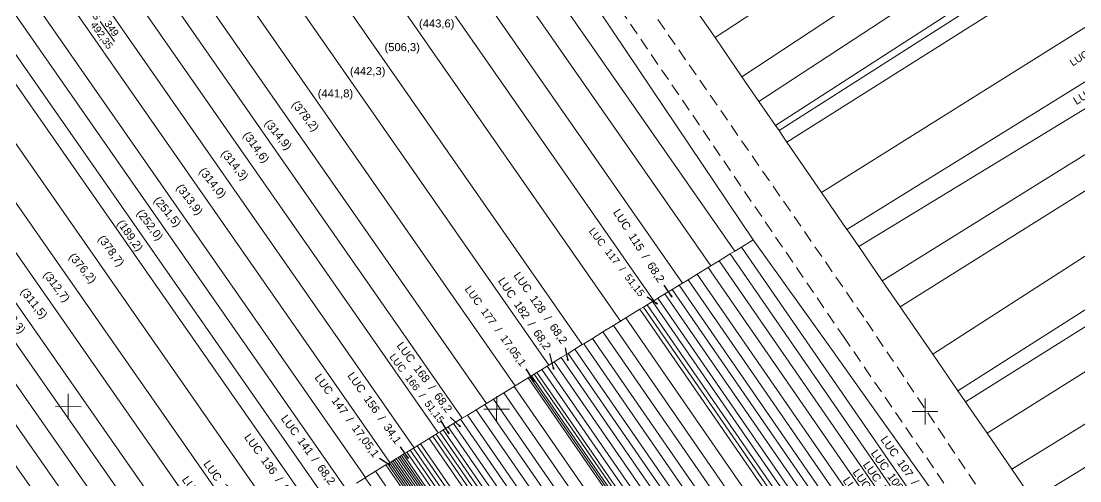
# Model space of a CAD drawing. Header units: metres. Extents: x 591850 to 11787372, y 2319432 to 2388242.
# Drawn here: x 11787025.2 to 11787157.5, y 2387984.8 to 2388042.2 of the extents above; entities that cross this region are included whole.
import ezdxf
from ezdxf.enums import TextEntityAlignment as Align

# ---------------------------------------------------------------- set-up
doc = ezdxf.new("R2010")
doc.units = ezdxf.units.M
doc.header["$MEASUREMENT"] = 0
doc.linetypes.add('{tuong nha}', pattern=[2.3, 1.5, -0.8])
for name, color, linetype, lineweight in [('Level 10', 7, 'Continuous', 0), ('Level 13', 7, 'Continuous', 0), ('Level 2', 7, 'Continuous', 0), ('Level 22', 7, 'Continuous', 0), ('Level 4', 7, 'Continuous', 0), ('Level 6', 7, 'Continuous', 0), ('Level 63', 7, 'Continuous', 0)]:
    doc.layers.add(name, color=color, linetype=linetype, lineweight=lineweight)
doc.styles.get("Standard").update_dxf_attribs({"font": 'arial.ttf'})
doc.styles.add('Style-Arial', font='arial.ttf')
doc.dimstyles.get("Standard").update_dxf_attribs({"dimtxt": 0.18, "dimasz": 0.18, "dimexe": 1.25, "dimexo": 0.0625, "dimtad": 1, "dimdsep": 46, "dimtxsty": 'Standard', "dimcen": 0.09, "dimazin": 3, "dimtfac": 1, "dimtmove": 0, "dimatfit": 3})

# ---------------------------------------------------------------- blocks, each defined once
blk = doc.blocks.new('N_Thua_25')
at = {"layer": 'Level 13', "color": 7, "linetype": 'Continuous', "lineweight": 0}
blk.add_line((0, 0), (3.084832, 0), dxfattribs=at)
at = {"layer": 'Level 13', "color": 3, "linetype": 'Continuous', "lineweight": 0}
blk.add_text('LUC', height=0.9, dxfattribs=at).set_placement((-0.4, 0), align=Align.MIDDLE_RIGHT)
at = {"layer": 'Level 2', "color": 1, "linetype": 'Continuous', "lineweight": 0}
blk.add_text('67', height=0.9, dxfattribs=at).set_placement((1.542416, 0.2), align=Align.CENTER)
at = {"layer": 'Level 4', "color": 1, "linetype": 'Continuous', "lineweight": 0}
blk.add_text('378,0', height=0.9, dxfattribs=at).set_placement((1.542416, -0.4), align=Align.TOP_CENTER)
blk = doc.blocks.new('N_Th1_6')
at = {"layer": 'Level 13', "color": 3, "linetype": 'Continuous', "lineweight": 0}
blk.add_text('LUC', height=1, dxfattribs=at).set_placement((-1.54585, 0), align=Align.MIDDLE_RIGHT)
at = {"layer": 'Level 13', "color": 7, "linetype": 'Continuous', "lineweight": 0}
blk.add_text('/', height=1, dxfattribs=at).set_placement((1.54585, 0), align=Align.MIDDLE_LEFT)
at = {"layer": 'Level 2', "color": 1, "linetype": 'Continuous', "lineweight": 0}
blk.add_text('68', height=1, dxfattribs=at).set_placement((0, 0), align=Align.MIDDLE_CENTER)
at = {"layer": 'Level 4', "color": 1, "linetype": 'Continuous', "lineweight": 0}
blk.add_text('189,0', height=1, dxfattribs=at).set_placement((2.73465, 0), align=Align.MIDDLE_LEFT)
blk = doc.blocks.new('N_Th1_27')
at = {"layer": 'Level 13', "color": 3, "linetype": 'Continuous', "lineweight": 0}
blk.add_text('LUC', height=1, dxfattribs=at).set_placement((-1.93345, 0), align=Align.MIDDLE_RIGHT)
at = {"layer": 'Level 13', "color": 7, "linetype": 'Continuous', "lineweight": 0}
blk.add_text('/', height=1, dxfattribs=at).set_placement((1.93345, 0), align=Align.MIDDLE_LEFT)
at = {"layer": 'Level 2', "color": 1, "linetype": 'Continuous', "lineweight": 0}
blk.add_text('107', height=1, dxfattribs=at).set_placement((0, 0), align=Align.MIDDLE_CENTER)
at = {"layer": 'Level 4', "color": 1, "linetype": 'Continuous', "lineweight": 0}
blk.add_text('119,35', height=1, dxfattribs=at).set_placement((3.12225, 0), align=Align.MIDDLE_LEFT)
blk = doc.blocks.new('N_Th1_31')
at = {"layer": 'Level 13', "color": 3, "linetype": 'Continuous', "lineweight": 0}
blk.add_text('LUC', height=1, dxfattribs=at).set_placement((-1.9342, 0), align=Align.MIDDLE_RIGHT)
at = {"layer": 'Level 13', "color": 7, "linetype": 'Continuous', "lineweight": 0}
blk.add_text('/', height=1, dxfattribs=at).set_placement((1.9342, 0), align=Align.MIDDLE_LEFT)
at = {"layer": 'Level 2', "color": 1, "linetype": 'Continuous', "lineweight": 0}
blk.add_text('108', height=1, dxfattribs=at).set_placement((0, 0), align=Align.MIDDLE_CENTER)
at = {"layer": 'Level 4', "color": 1, "linetype": 'Continuous', "lineweight": 0}
blk.add_text('102,3', height=1, dxfattribs=at).set_placement((3.1231, 0), align=Align.MIDDLE_LEFT)
blk = doc.blocks.new('N_Th1_32')
at = {"layer": 'Level 13', "color": 3, "linetype": 'Continuous', "lineweight": 0}
blk.add_text('LUC', height=1, dxfattribs=at).set_placement((-1.9342, 0), align=Align.MIDDLE_RIGHT)
at = {"layer": 'Level 13', "color": 7, "linetype": 'Continuous', "lineweight": 0}
blk.add_text('/', height=1, dxfattribs=at).set_placement((1.9342, 0), align=Align.MIDDLE_LEFT)
at = {"layer": 'Level 2', "color": 1, "linetype": 'Continuous', "lineweight": 0}
blk.add_text('109', height=1, dxfattribs=at).set_placement((0, 0), align=Align.MIDDLE_CENTER)
at = {"layer": 'Level 4', "color": 1, "linetype": 'Continuous', "lineweight": 0}
blk.add_text('102,3', height=1, dxfattribs=at).set_placement((3.123, 0), align=Align.MIDDLE_LEFT)
blk = doc.blocks.new('N_Th1_47')
at = {"layer": 'Level 13', "color": 3, "linetype": 'Continuous', "lineweight": 0}
blk.add_text('LUC', height=1, dxfattribs=at).set_placement((-1.83665, 0), align=Align.MIDDLE_RIGHT)
at = {"layer": 'Level 13', "color": 7, "linetype": 'Continuous', "lineweight": 0}
blk.add_text('/', height=1, dxfattribs=at).set_placement((1.83665, 0), align=Align.MIDDLE_LEFT)
at = {"layer": 'Level 2', "color": 1, "linetype": 'Continuous', "lineweight": 0}
blk.add_text('111', height=1, dxfattribs=at).set_placement((0, 0), align=Align.MIDDLE_CENTER)
at = {"layer": 'Level 4', "color": 1, "linetype": 'Continuous', "lineweight": 0}
blk.add_text('102,3', height=1, dxfattribs=at).set_placement((3.02545, 0), align=Align.MIDDLE_LEFT)
blk = doc.blocks.new('N_Th1_48')
at = {"layer": 'Level 13', "color": 3, "linetype": 'Continuous', "lineweight": 0}
blk.add_text('LUC', height=1, dxfattribs=at).set_placement((-1.9315, 0), align=Align.MIDDLE_RIGHT)
at = {"layer": 'Level 13', "color": 7, "linetype": 'Continuous', "lineweight": 0}
blk.add_text('/', height=1, dxfattribs=at).set_placement((1.9315, 0), align=Align.MIDDLE_LEFT)
at = {"layer": 'Level 2', "color": 1, "linetype": 'Continuous', "lineweight": 0}
blk.add_text('110', height=1, dxfattribs=at).set_placement((0, 0), align=Align.MIDDLE_CENTER)
at = {"layer": 'Level 4', "color": 1, "linetype": 'Continuous', "lineweight": 0}
blk.add_text('102,3', height=1, dxfattribs=at).set_placement((3.1203, 0), align=Align.MIDDLE_LEFT)
blk = doc.blocks.new('N_Th1_57')
at = {"layer": 'Level 13', "color": 3, "linetype": 'Continuous', "lineweight": 0}
blk.add_text('LUC', height=1, dxfattribs=at).set_placement((-1.9342, 0), align=Align.MIDDLE_RIGHT)
at = {"layer": 'Level 13', "color": 7, "linetype": 'Continuous', "lineweight": 0}
blk.add_text('/', height=1, dxfattribs=at).set_placement((1.9342, 0), align=Align.MIDDLE_LEFT)
at = {"layer": 'Level 2', "color": 1, "linetype": 'Continuous', "lineweight": 70}
blk.add_text('198', height=1, dxfattribs=at).set_placement((0, 0), align=Align.MIDDLE_CENTER)
at = {"layer": 'Level 4', "color": 1, "linetype": 'Continuous', "lineweight": 0}
blk.add_text('68,2', height=1, dxfattribs=at).set_placement((3.123, 0), align=Align.MIDDLE_LEFT)
blk = doc.blocks.new('TerminatorOpen_0.5')
at = {"color": 0, "linetype": 'ByBlock', "lineweight": -2}
for q in [(-1, 0.25), (-1, 0), (-1, -0.25)]:
    blk.add_line((0, 0), q, dxfattribs=at)
blk = doc.blocks.new('N_Th1_58')
at = {"layer": 'Level 13', "color": 3, "linetype": 'Continuous', "lineweight": 0}
blk.add_text('LUC', height=1, dxfattribs=at).set_placement((-1.9342, 0), align=Align.MIDDLE_RIGHT)
at = {"layer": 'Level 13', "color": 7, "linetype": 'Continuous', "lineweight": 0}
blk.add_text('/', height=1, dxfattribs=at).set_placement((1.9342, 0), align=Align.MIDDLE_LEFT)
at = {"layer": 'Level 2', "color": 1, "linetype": 'Continuous', "lineweight": 70}
blk.add_text('168', height=1, dxfattribs=at).set_placement((0, 0), align=Align.MIDDLE_CENTER)
at = {"layer": 'Level 4', "color": 1, "linetype": 'Continuous', "lineweight": 0}
blk.add_text('68,2', height=1, dxfattribs=at).set_placement((3.123, 0), align=Align.MIDDLE_LEFT)
blk = doc.blocks.new('N_Th1_60')
at = {"layer": 'Level 13', "color": 3, "linetype": 'Continuous', "lineweight": 0}
blk.add_text('LUC', height=1, dxfattribs=at).set_placement((-1.93345, 0), align=Align.MIDDLE_RIGHT)
at = {"layer": 'Level 13', "color": 7, "linetype": 'Continuous', "lineweight": 0}
blk.add_text('/', height=1, dxfattribs=at).set_placement((1.93345, 0), align=Align.MIDDLE_LEFT)
at = {"layer": 'Level 2', "color": 1, "linetype": 'Continuous', "lineweight": 70}
blk.add_text('147', height=1, dxfattribs=at).set_placement((0, 0), align=Align.MIDDLE_CENTER)
at = {"layer": 'Level 4', "color": 1, "linetype": 'Continuous', "lineweight": 0}
blk.add_text('17,05,1', height=1, dxfattribs=at).set_placement((3.12225, 0), align=Align.MIDDLE_LEFT)
blk = doc.blocks.new('N_Th1_65')
at = {"layer": 'Level 13', "color": 3, "linetype": 'Continuous', "lineweight": 0}
blk.add_text('LUC', height=1, dxfattribs=at).set_placement((-1.83665, 0), align=Align.MIDDLE_RIGHT)
at = {"layer": 'Level 13', "color": 7, "linetype": 'Continuous', "lineweight": 0}
blk.add_text('/', height=1, dxfattribs=at).set_placement((1.83665, 0), align=Align.MIDDLE_LEFT)
at = {"layer": 'Level 2', "color": 1, "linetype": 'Continuous', "lineweight": 70}
blk.add_text('201', height=1, dxfattribs=at).set_placement((0, 0), align=Align.MIDDLE_CENTER)
at = {"layer": 'Level 4', "color": 1, "linetype": 'Continuous', "lineweight": 0}
blk.add_text('68,2', height=1, dxfattribs=at).set_placement((3.02545, 0), align=Align.MIDDLE_LEFT)
blk = doc.blocks.new('N_Th1_67')
at = {"layer": 'Level 13', "color": 3, "linetype": 'Continuous', "lineweight": 0}
blk.add_text('LUC', height=1, dxfattribs=at).set_placement((-1.93345, 0), align=Align.MIDDLE_RIGHT)
at = {"layer": 'Level 13', "color": 7, "linetype": 'Continuous', "lineweight": 0}
blk.add_text('/', height=1, dxfattribs=at).set_placement((1.93345, 0), align=Align.MIDDLE_LEFT)
at = {"layer": 'Level 2', "color": 1, "linetype": 'Continuous', "lineweight": 70}
blk.add_text('136', height=1, dxfattribs=at).set_placement((0, 0), align=Align.MIDDLE_CENTER)
at = {"layer": 'Level 4', "color": 1, "linetype": 'Continuous', "lineweight": 0}
blk.add_text('68,2', height=1, dxfattribs=at).set_placement((3.12225, 0), align=Align.MIDDLE_LEFT)
blk = doc.blocks.new('N_Th1_68')
at = {"layer": 'Level 13', "color": 3, "linetype": 'Continuous', "lineweight": 0}
blk.add_text('LUC', height=1, dxfattribs=at).set_placement((-1.9342, 0), align=Align.MIDDLE_RIGHT)
at = {"layer": 'Level 13', "color": 7, "linetype": 'Continuous', "lineweight": 0}
blk.add_text('/', height=1, dxfattribs=at).set_placement((1.9342, 0), align=Align.MIDDLE_LEFT)
at = {"layer": 'Level 2', "color": 1, "linetype": 'Continuous', "lineweight": 70}
blk.add_text('128', height=1, dxfattribs=at).set_placement((0, 0), align=Align.MIDDLE_CENTER)
at = {"layer": 'Level 4', "color": 1, "linetype": 'Continuous', "lineweight": 0}
blk.add_text('68,2', height=1, dxfattribs=at).set_placement((3.123, 0), align=Align.MIDDLE_LEFT)
blk = doc.blocks.new('N_Th1_69')
at = {"layer": 'Level 13', "color": 3, "linetype": 'Continuous', "lineweight": 0}
blk.add_text('LUC', height=1, dxfattribs=at).set_placement((-1.83665, 0), align=Align.MIDDLE_RIGHT)
at = {"layer": 'Level 13', "color": 7, "linetype": 'Continuous', "lineweight": 0}
blk.add_text('/', height=1, dxfattribs=at).set_placement((1.83665, 0), align=Align.MIDDLE_LEFT)
at = {"layer": 'Level 2', "color": 1, "linetype": 'Continuous', "lineweight": 70}
blk.add_text('141', height=1, dxfattribs=at).set_placement((0, 0), align=Align.MIDDLE_CENTER)
at = {"layer": 'Level 4', "color": 1, "linetype": 'Continuous', "lineweight": 0}
blk.add_text('68,2', height=1, dxfattribs=at).set_placement((3.02545, 0), align=Align.MIDDLE_LEFT)
blk = doc.blocks.new('N_Th1_70')
at = {"layer": 'Level 13', "color": 3, "linetype": 'Continuous', "lineweight": 0}
blk.add_text('LUC', height=1, dxfattribs=at).set_placement((-1.93725, 0), align=Align.MIDDLE_RIGHT)
at = {"layer": 'Level 13', "color": 7, "linetype": 'Continuous', "lineweight": 0}
blk.add_text('/', height=1, dxfattribs=at).set_placement((1.93725, 0), align=Align.MIDDLE_LEFT)
at = {"layer": 'Level 2', "color": 1, "linetype": 'Continuous', "lineweight": 70}
blk.add_text('115', height=1, dxfattribs=at).set_placement((0, 0), align=Align.MIDDLE_CENTER)
at = {"layer": 'Level 4', "color": 1, "linetype": 'Continuous', "lineweight": 0}
blk.add_text('68,2', height=1, dxfattribs=at).set_placement((3.12605, 0), align=Align.MIDDLE_LEFT)
blk = doc.blocks.new('N_Th1_71')
at = {"layer": 'Level 13', "color": 3, "linetype": 'Continuous', "lineweight": 0}
blk.add_text('LUC', height=1, dxfattribs=at).set_placement((-1.9281, 0), align=Align.MIDDLE_RIGHT)
at = {"layer": 'Level 13', "color": 7, "linetype": 'Continuous', "lineweight": 0}
blk.add_text('/', height=1, dxfattribs=at).set_placement((1.9281, 0), align=Align.MIDDLE_LEFT)
at = {"layer": 'Level 2', "color": 1, "linetype": 'Continuous', "lineweight": 70}
blk.add_text('182', height=1, dxfattribs=at).set_placement((0, 0), align=Align.MIDDLE_CENTER)
at = {"layer": 'Level 4', "color": 1, "linetype": 'Continuous', "lineweight": 0}
blk.add_text('68,2', height=1, dxfattribs=at).set_placement((3.1169, 0), align=Align.MIDDLE_LEFT)
blk = doc.blocks.new('N_Th1_72')
at = {"layer": 'Level 13', "color": 3, "linetype": 'Continuous', "lineweight": 0}
blk.add_text('LUC', height=1, dxfattribs=at).set_placement((-1.9334, 0), align=Align.MIDDLE_RIGHT)
at = {"layer": 'Level 13', "color": 7, "linetype": 'Continuous', "lineweight": 0}
blk.add_text('/', height=1, dxfattribs=at).set_placement((1.9334, 0), align=Align.MIDDLE_LEFT)
at = {"layer": 'Level 2', "color": 1, "linetype": 'Continuous', "lineweight": 70}
blk.add_text('156', height=1, dxfattribs=at).set_placement((0, 0), align=Align.MIDDLE_CENTER)
at = {"layer": 'Level 4', "color": 1, "linetype": 'Continuous', "lineweight": 0}
blk.add_text('34,1', height=1, dxfattribs=at).set_placement((3.1223, 0), align=Align.MIDDLE_LEFT)
blk = doc.blocks.new('N_Thua_115')
at = {"layer": 'Level 13', "color": 7, "linetype": 'Continuous', "lineweight": 0}
blk.add_line((0, 0), (3.084146, 0), dxfattribs=at)
at = {"layer": 'Level 13', "color": 3, "linetype": 'Continuous', "lineweight": 0}
blk.add_text('NTS', height=0.9, dxfattribs=at).set_placement((-0.4, 0), align=Align.MIDDLE_RIGHT)
at = {"layer": 'Level 2', "color": 2, "linetype": 'Continuous', "lineweight": 0}
blk.add_text('349', height=0.9, dxfattribs=at).set_placement((1.542073, 0.2), align=Align.CENTER)
at = {"layer": 'Level 4', "color": 1, "linetype": 'Continuous', "lineweight": 0}
blk.add_text('492,35', height=0.9, dxfattribs=at).set_placement((1.542073, -0.4), align=Align.TOP_CENTER)
blk = doc.blocks.new('N_Th1_87')
at = {"layer": 'Level 13', "color": 3, "linetype": 'Continuous', "lineweight": 0}
blk.add_text('LUC', height=0.95, dxfattribs=at).set_placement((-1.87675, 0), align=Align.MIDDLE_RIGHT)
at = {"layer": 'Level 13', "color": 7, "linetype": 'Continuous', "lineweight": 0}
blk.add_text('/', height=0.95, dxfattribs=at).set_placement((1.87675, 0), align=Align.MIDDLE_LEFT)
at = {"layer": 'Level 2', "color": 1, "linetype": 'Continuous', "lineweight": 70}
blk.add_text('177', height=0.95, dxfattribs=at).set_placement((0, 0), align=Align.MIDDLE_CENTER)
at = {"layer": 'Level 4', "color": 1, "linetype": 'Continuous', "lineweight": 0}
blk.add_text('17,05,1', height=0.95, dxfattribs=at).set_placement((3.04615, 0), align=Align.MIDDLE_LEFT)
blk = doc.blocks.new('N_Th1_88')
at = {"layer": 'Level 13', "color": 3, "linetype": 'Continuous', "lineweight": 0}
blk.add_text('LUC', height=0.9, dxfattribs=at).set_placement((-1.82005, 0), align=Align.MIDDLE_RIGHT)
at = {"layer": 'Level 13', "color": 7, "linetype": 'Continuous', "lineweight": 0}
blk.add_text('/', height=0.9, dxfattribs=at).set_placement((1.82005, 0), align=Align.MIDDLE_LEFT)
at = {"layer": 'Level 2', "color": 1, "linetype": 'Continuous', "lineweight": 70}
blk.add_text('117', height=0.9, dxfattribs=at).set_placement((0, 0), align=Align.MIDDLE_CENTER)
at = {"layer": 'Level 4', "color": 1, "linetype": 'Continuous', "lineweight": 0}
blk.add_text('51,15', height=0.9, dxfattribs=at).set_placement((2.96995, 0), align=Align.MIDDLE_LEFT)
blk = doc.blocks.new('N_Th1_89')
at = {"layer": 'Level 13', "color": 3, "linetype": 'Continuous', "lineweight": 0}
blk.add_text('LUC', height=0.9, dxfattribs=at).set_placement((-1.82005, 0), align=Align.MIDDLE_RIGHT)
at = {"layer": 'Level 13', "color": 7, "linetype": 'Continuous', "lineweight": 0}
blk.add_text('/', height=0.9, dxfattribs=at).set_placement((1.82005, 0), align=Align.MIDDLE_LEFT)
at = {"layer": 'Level 2', "color": 1, "linetype": 'Continuous', "lineweight": 70}
blk.add_text('166', height=0.9, dxfattribs=at).set_placement((0, 0), align=Align.MIDDLE_CENTER)
at = {"layer": 'Level 4', "color": 1, "linetype": 'Continuous', "lineweight": 0}
blk.add_text('51,15', height=0.9, dxfattribs=at).set_placement((2.96995, 0), align=Align.MIDDLE_LEFT)

msp = doc.modelspace()

# ---------------------------------------------------------------- linework, layer by layer
at = {"layer": 'Level 10', "color": 7, "linetype": 'Continuous', "lineweight": 0, "flags": 128}
for points in [[(11787111.37, 2388011.69), (11787017.68, 2388146.02), (11787018.76, 2388146.81), (11787025.52, 2388140.93), (11787114.38, 2388013.54)], [(11787014.3, 2388143.58), (11787107.82, 2388009.51)], [(11787010.93, 2388141.13), (11787104.26, 2388007.33)], [(11787006.98, 2388138.27), (11787100.09, 2388004.78)], [(11787091.14, 2387999.29), (11786998.48, 2388132.12), (11787002.45, 2388135), (11787095.32, 2388001.86)], [(11786994.51, 2388129.24), (11787086.94, 2387996.72)], [(11787040.94, 2388127.52), (11787053.03, 2388109.54), (11787116.66, 2388014.93)], [(11786991.09, 2388126.76), (11787083.34, 2387994.51)], [(11786985.38, 2388122.63), (11786988.24, 2388124.7), (11787080.33, 2387992.67)], [(11786985.38, 2388122.63), (11787077.32, 2387990.82)], [(11786982.52, 2388120.55), (11787074.3, 2387988.97)], [(11786979.65, 2388118.47), (11787071.28, 2387987.12)], [(11786976.45, 2388116.87), (11787068.25, 2387985.27)], [(11786973.76, 2388115.78), (11787065.83, 2387983.79)], [(11786969.08, 2388113.89), (11787061.63, 2387981.21)], [(11786971.08, 2388114.7), (11787063.43, 2387982.31), (11787107.46, 2387918.57)], [(11786965.98, 2388111), (11787058.01, 2387978.99), (11787101.93, 2387915.41)], [(11786963.06, 2388107.73), (11787054.4, 2387976.78)], [(11786960.62, 2388104.99), (11787051.35, 2387974.91)], [(11786958.16, 2388102.24), (11787048.29, 2387973.03)], [(11786956.18, 2388100.03), (11787045.82, 2387971.52)], [(11786954.19, 2388097.8), (11787043.34, 2387970)], [(11786952.19, 2388095.56), (11787040.84, 2387968.47)], [(11786950.18, 2388093.31), (11787038.33, 2387966.93)], [(11787111.9, 2388040.19), (11787174.33, 2388081.13)], [(11787115.26, 2388035.31), (11787177.69, 2388076.47)], [(11787117.39, 2388032.2), (11787180.02, 2388073.22)], [(11787119.45, 2388029.22), (11787182.44, 2388069.86)], [(11787119.89, 2388028.57), (11787183.11, 2388068.92)], [(11787120.88, 2388027.13), (11787184.36, 2388067.2)], [(11787125.2, 2388020.85), (11787188.94, 2388060.82)], [(11787128.38, 2388016.24), (11787192.44, 2388055.96)], [(11787129.85, 2388014.09), (11787194.3, 2388053.37)], [(11787132.78, 2388009.83), (11787196.91, 2388049.75)], [(11787135.03, 2388006.55), (11787199.09, 2388046.73)], [(11787109.77, 2388043.28), (11787111.9, 2388040.19)], [(11787139.1, 2388000.64), (11787202.75, 2388041.63)], [(11787111.9, 2388040.19), (11787115.26, 2388035.31)], [(11787142.24, 2387996.07), (11787206.24, 2388036.79)], [(11787115.26, 2388035.31), (11787117.39, 2388032.2)], [(11787143.18, 2387994.71), (11787207.51, 2388035.02)], [(11787117.39, 2388032.2), (11787119.45, 2388029.22)], [(11787145.88, 2387990.78), (11787210.31, 2388031.13)], [(11787119.45, 2388029.22), (11787119.89, 2388028.57)], [(11787119.89, 2388028.57), (11787120.36, 2388027.89), (11787120.88, 2388027.13)], [(11787120.88, 2388027.13), (11787121.71, 2388025.92), (11787125.2, 2388020.85)], [(11787148.96, 2387986.3), (11787213.84, 2388026.23)], [(11787151.57, 2387982.51), (11787216.73, 2388022.21)], [(11787125.2, 2388020.85), (11787128.38, 2388016.24)], [(11787128.38, 2388016.24), (11787128.43, 2388016.15), (11787129.85, 2388014.09)], [(11787067.11, 2387984.56), (11787068.19, 2387985.23), (11787068.25, 2387985.27), (11787069.49, 2387986.03), (11787070.79, 2387986.82), (11787071.01, 2387986.95), (11787071.22, 2387987.08), (11787071.28, 2387987.12), (11787071.44, 2387987.22), (11787071.65, 2387987.35), (11787071.87, 2387987.48), (11787072.08, 2387987.62), (11787072.3, 2387987.75), (11787072.52, 2387987.88), (11787072.73, 2387988.02), (11787072.95, 2387988.15), (11787073.38, 2387988.41), (11787073.82, 2387988.68), (11787074.25, 2387988.94), (11787074.3, 2387988.97), (11787074.68, 2387989.21), (11787075.12, 2387989.47), (11787076.2, 2387990.14), (11787076.63, 2387990.4), (11787077.06, 2387990.67), (11787077.32, 2387990.82), (11787077.5, 2387990.93), (11787077.93, 2387991.2), (11787078.58, 2387991.6), (11787079.23, 2387992), (11787080.1, 2387992.53), (11787080.33, 2387992.67), (11787080.96, 2387993.06), (11787082.05, 2387993.72), (11787083.13, 2387994.38), (11787083.34, 2387994.51), (11787084.21, 2387995.05), (11787085.51, 2387995.84), (11787086.81, 2387996.64), (11787086.94, 2387996.72), (11787088.55, 2387997.7), (11787088.77, 2387997.83), (11787088.98, 2387997.97), (11787089.31, 2387998.17), (11787089.63, 2387998.37), (11787090.28, 2387998.76), (11787090.94, 2387999.16), (11787091.14, 2387999.29), (11787091.8, 2387999.69), (11787092.67, 2388000.23), (11787093.54, 2388000.76), (11787094.4, 2388001.29), (11787095.32, 2388001.86), (11787095.49, 2388001.96), (11787096.59, 2388002.63), (11787097.89, 2388003.43), (11787099.21, 2388004.24), (11787100.09, 2388004.78), (11787100.75, 2388005.19), (11787102.52, 2388006.27), (11787102.97, 2388006.54), (11787103.41, 2388006.81), (11787104.08, 2388007.22), (11787104.26, 2388007.33), (11787104.75, 2388007.63), (11787105.64, 2388008.18), (11787106.54, 2388008.72), (11787107.43, 2388009.27), (11787107.82, 2388009.51), (11787108.56, 2388009.96), (11787109.68, 2388010.66), (11787111.04, 2388011.49), (11787111.37, 2388011.69), (11787112.4, 2388012.32), (11787113.78, 2388013.17), (11787114.38, 2388013.54), (11787115.19, 2388014.03), (11787116.66, 2388014.93), (11787126.24, 2388001.57)], [(11787113.78, 2388013.17), (11787154.9, 2387953.65)], [(11787115.19, 2388014.03), (11787155.39, 2387955.83)], [(11787129.85, 2388014.09), (11787132.78, 2388009.83)], [(11787112.4, 2388012.32), (11787154.33, 2387951.63)], [(11787109.68, 2388010.66), (11787151.91, 2387949.53)], [(11787111.04, 2388011.49), (11787153.12, 2387950.58)], [(11787107.43, 2388009.27), (11787149.91, 2387947.79)], [(11787108.56, 2388009.96), (11787150.91, 2387948.66)], [(11787132.78, 2388009.83), (11787135.03, 2388006.55)], [(11787105.64, 2388008.18), (11787148.31, 2387946.41)], [(11787106.54, 2388008.72), (11787149.11, 2387947.1)], [(11787102.97, 2388006.54), (11787145.94, 2387944.34)], [(11787103.41, 2388006.81), (11787146.33, 2387944.68)], [(11787104.08, 2388007.22), (11787146.93, 2387945.2)], [(11787104.75, 2388007.63), (11787147.52, 2387945.71)], [(11787135.03, 2388006.55), (11787139.1, 2388000.64)], [(11787102.52, 2388006.27), (11787145.54, 2387943.99)], [(11787099.21, 2388004.24), (11787142.6, 2387941.43)], [(11787100.75, 2388005.19), (11787143.97, 2387942.63)], [(11787096.59, 2388002.63), (11787140.26, 2387939.4)], [(11787097.89, 2388003.43), (11787141.42, 2387940.42)], [(11787094.4, 2388001.29), (11787138.32, 2387937.71)], [(11787095.49, 2388001.96), (11787139.29, 2387938.56)], [(11787126.24, 2388001.57), (11787131.23, 2387994.55)], [(11787092.67, 2388000.23), (11787136.64, 2387936.57)], [(11787093.54, 2388000.76), (11787137.51, 2387937.1)], [(11787139.1, 2388000.64), (11787142.24, 2387996.07)], [(11787090.28, 2387998.76), (11787134.26, 2387935.1)], [(11787090.94, 2387999.16), (11787134.91, 2387935.51)], [(11787091.8, 2387999.69), (11787135.78, 2387936.04)], [(11787088.55, 2387997.7), (11787132.54, 2387934.02)], [(11787088.77, 2387997.83), (11787132.76, 2387934.16)], [(11787088.98, 2387997.97), (11787132.97, 2387934.29)], [(11787089.31, 2387998.17), (11787133.29, 2387934.5)], [(11787089.63, 2387998.37), (11787133.61, 2387934.7)], [(11787086.81, 2387996.64), (11787130.81, 2387932.95)], [(11787142.24, 2387996.07), (11787143.18, 2387994.71)], [(11787084.21, 2387995.05), (11787128.23, 2387931.33)], [(11787085.51, 2387995.84), (11787129.52, 2387932.14)], [(11787143.18, 2387994.71), (11787143.62, 2387994.08), (11787145.88, 2387990.78)], [(11787082.05, 2387993.72), (11787126.07, 2387929.99)], [(11787083.13, 2387994.38), (11787127.15, 2387930.66)], [(11787145.36, 2387974.74), (11787131.23, 2387994.55)], [(11787079.23, 2387992), (11787123.27, 2387928.25)], [(11787080.1, 2387992.53), (11787124.13, 2387928.78)], [(11787080.96, 2387993.06), (11787124.99, 2387929.32)], [(11787077.06, 2387990.67), (11787121.12, 2387926.9)], [(11787077.5, 2387990.93), (11787121.54, 2387927.17)], [(11787077.93, 2387991.2), (11787121.98, 2387927.44)], [(11787078.58, 2387991.6), (11787122.62, 2387927.84)], [(11787145.88, 2387990.78), (11787148.96, 2387986.3)], [(11787075.12, 2387989.47), (11787119.17, 2387925.7)], [(11787076.2, 2387990.14), (11787120.25, 2387926.37)], [(11787076.63, 2387990.4), (11787120.68, 2387926.63)], [(11787072.73, 2387988.02), (11787116.81, 2387924.22)], [(11787072.95, 2387988.15), (11787117.02, 2387924.35)], [(11787073.38, 2387988.41), (11787117.45, 2387924.62)], [(11787073.82, 2387988.68), (11787117.88, 2387924.89)], [(11787074.25, 2387988.94), (11787118.32, 2387925.15)], [(11787074.68, 2387989.21), (11787118.75, 2387925.42)], [(11787070.79, 2387986.82), (11787114.87, 2387923)], [(11787071.01, 2387986.95), (11787115.09, 2387923.14)], [(11787071.22, 2387987.08), (11787115.3, 2387923.27)], [(11787071.44, 2387987.22), (11787115.52, 2387923.4)], [(11787071.65, 2387987.35), (11787115.73, 2387923.54)], [(11787071.87, 2387987.48), (11787115.95, 2387923.68)], [(11787072.08, 2387987.62), (11787116.16, 2387923.81)], [(11787072.3, 2387987.75), (11787116.38, 2387923.95)], [(11787072.52, 2387987.88), (11787116.59, 2387924.08)], [(11787069.49, 2387986.03), (11787113.58, 2387922.2)], [(11787148.96, 2387986.3), (11787151.57, 2387982.51)], [(11787068.19, 2387985.23), (11787112.29, 2387921.4)]]:
    msp.add_lwpolyline(points, dxfattribs=at)
at = {"layer": 'Level 22', "color": 7, "linetype": '{tuong nha}', "lineweight": 0}
for p, q in [((11787094.29, 2388057.58), (11787130.8, 2388004.79)), ((11787094.29, 2388057.58), (11787130.8, 2388004.79)), ((11787094.29, 2388057.58), (11787130.8, 2388004.79)), ((11787092.27, 2388055.19), (11787127.93, 2388002.87)), ((11787092.27, 2388055.19), (11787127.93, 2388002.87)), ((11787092.27, 2388055.19), (11787127.93, 2388002.87)), ((11787130.8, 2388004.79), (11787149.53, 2387976.82)), ((11787130.8, 2388004.79), (11787149.53, 2387976.82)), ((11787130.8, 2388004.79), (11787149.53, 2387976.82)), ((11787127.93, 2388002.87), (11787146.76, 2387975.42)), ((11787127.93, 2388002.87), (11787146.76, 2387975.42)), ((11787127.93, 2388002.87), (11787146.76, 2387975.42))]:
    msp.add_line(p, q, dxfattribs=at)
at = {"layer": 'Level 63', "color": 7, "linetype": 'Continuous', "lineweight": 0}
for p, q in [((11787031.11, 2387995.71), (11787031.09, 2387992.48)), ((11787084.63, 2387995.42), (11787084.61, 2387992.19)), ((11787138.15, 2387995.12), (11787138.13, 2387991.89)), ((11787029.49, 2387994.11), (11787032.7, 2387994.09)), ((11787083.01, 2387993.81), (11787086.23, 2387993.79)), ((11787136.54, 2387993.51), (11787139.75, 2387993.49))]:
    msp.add_line(p, q, dxfattribs=at)

# ---------------------------------------------------------------- block references
at = {"layer": 'Level 2', "color": 2, "linetype": 'Continuous', "lineweight": 0, "rotation": 305.37122}
msp.add_blockref('N_Thua_115', (11787035.1, 2388042.22), dxfattribs=at)
at = {"layer": 'Level 2', "color": 1, "linetype": 'Continuous', "lineweight": 0}
for name, p, rotation in [('N_Thua_25', (11787158.8, 2388038.5), 31.965675), ('N_Th1_6', (11787160.47, 2388034.45), 31.52874), ('N_Th1_27', (11787135.65, 2387986.42), 305.111111), ('N_Th1_31', (11787134.44, 2387984.71), 305.111111), ('N_Th1_32', (11787133.45, 2387983.27), 305.111111), ('N_Th1_47', (11787130.87, 2387981.38), 305.111111), ('N_Th1_48', (11787132.16, 2387982.32), 305.111111)]:
    msp.add_blockref(name, p, dxfattribs=dict(at, rotation=rotation))
at = {"layer": 'Level 2', "color": 1, "linetype": 'Continuous', "lineweight": 70}
for name, p, rotation in [('N_Th1_70', (11787102.09, 2388014.67), 302.64453), ('N_Th1_88', (11787099.08, 2388012.86), 307.755321), ('N_Th1_68', (11787089.79, 2388006.9), 304.81712), ('N_Th1_87', (11787083.62, 2388005.38), 305.932392), ('N_Th1_71', (11787087.79, 2388006.19), 304.150898), ('N_Th1_58', (11787075.28, 2387998.22), 306.551981), ('N_Th1_89', (11787074.12, 2387997.11), 306.855586), ('N_Th1_60', (11787065.02, 2387994.22), 306.385427), ('N_Th1_72', (11787069.04, 2387994.4), 305.013653), ('N_Th1_69', (11787060.75, 2387989.17), 306.229723), ('N_Th1_67', (11787056.2, 2387986.75), 305.917941), ('N_Th1_57', (11787051.06, 2387983.38), 305.218336), ('N_Th1_65', (11787048.32, 2387981.5), 305.29715)]:
    msp.add_blockref(name, p, dxfattribs=dict(at, rotation=rotation))

# ---------------------------------------------------------------- texts
at = {"layer": 'Level 6', "color": 30, "linetype": 'Continuous', "lineweight": 70}
for s, p in [('(443,6)', (11787077.13, 2388041.96)), ('(506,3)', (11787072.82, 2388039)), ('(442,3)', (11787068.51, 2388036.01)), ('(441,8)', (11787064.48, 2388033.22))]:
    msp.add_text(s, height=1, dxfattribs=at).set_placement(p, align=Align.MIDDLE_CENTER)
for s, rotation, p in [('(378,2)', 308.722, (11787060.75, 2388030.41)), ('(314,9)', 309.5367, (11787057.35, 2388028.08)), ('(314,6)', 305.7397, (11787054.6, 2388026.51)), ('(314,3)', 309.3329, (11787051.92, 2388024.29)), ('(314,0)', 308.8336, (11787049.16, 2388022.06)), ('(313,9)', 307.3559, (11787046.28, 2388019.99)), ('(251,5)', 309.9024, (11787043.51, 2388018.46)), ('(252,0)', 307.2092, (11787041.32, 2388016.81)), ('(189,2)', 305.1018, (11787038.85, 2388015.49)), ('(378,7)', 305.9508, (11787036.48, 2388013.58)), ('(376,2)', 310.219, (11787032.92, 2388011.42)), ('(312,7)', 307.1083, (11787029.67, 2388009.11)), ('(311,5)', 308.2495, (11787026.84, 2388007.02)), ('(248,3)', 306.5866, (11787024.14, 2388005.21))]:
    msp.add_text(s, height=1, rotation=rotation, dxfattribs=at).set_placement(p, align=Align.MIDDLE_CENTER)

# ---------------------------------------------------------------- leaders
at = {"layer": 'Level 13', "color": 1, "linetype": 'Continuous', "lineweight": 13}
for points in [[(11787106.54, 2388007.78), (11787105.53, 2388009.26)], [(11787106.54, 2388007.78), (11787105.53, 2388009.26)], [(11787104.73, 2388006.91), (11787103.42, 2388007.76)], [(11787093.56, 2387999.83), (11787093.2, 2388001.43)], [(11787091.78, 2387998.74), (11787091.27, 2388000.76)], [(11787089.29, 2387997.21), (11787088.32, 2387998.82)], [(11787089.29, 2387997.21), (11787088.32, 2387998.82)], [(11787078.67, 2387990.71), (11787077.7, 2387992.32)], [(11787078.67, 2387990.71), (11787077.7, 2387992.32)], [(11787080.12, 2387991.6), (11787078.81, 2387992.8)], [(11787073.62, 2387987.61), (11787072.61, 2387989.09)], [(11787073.62, 2387987.61), (11787072.61, 2387989.09)], [(11787071.29, 2387986.8), (11787069.99, 2387987.63)]]:
    msp.add_leader(points, dimstyle='Standard', override={"dimtxt": 0.4, "dimasz": 0.24, "dimgap": 0.2, "dimtad": 1, "dimtxsty": 'Style-Arial', "dimldrblk": 'TerminatorOpen_0.5'}, dxfattribs=at)

doc.saveas('drawing.dxf')
